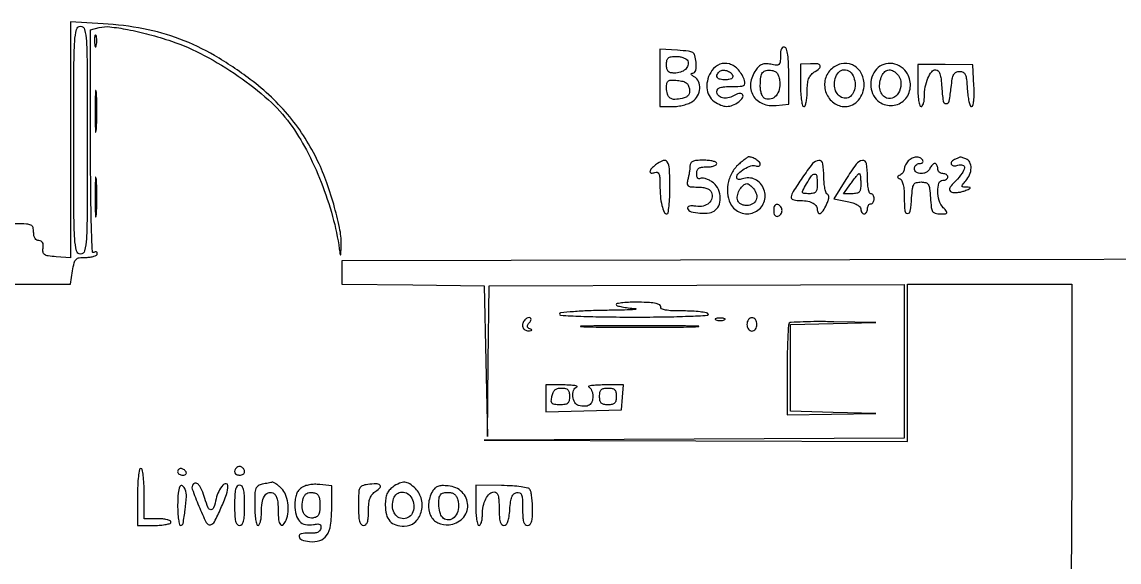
# Model space of a CAD drawing. Extents: x 105 to 1385, y 45 to 986.
# Drawn here: x 873.5 to 1201.1, y 510.1 to 671.3 of the extents above; entities that cross this region are included whole.
import ezdxf

# ---------------------------------------------------------------- set-up
doc = ezdxf.new("R2010")
doc.units = 0

msp = doc.modelspace()

# ---------------------------------------------------------------- linework, layer by layer
for points in [[(776.988182, 593), (887.976365, 593), (888.615991, 597, -0.019158), (889.093264, 599.392838, -0.138803), (889.661377, 600.406038, -0.166675), (890.626301, 600.876453, -0.030834), (892.627808, 601, 0.029758), (893.919768, 601.076961, 0.046356), (895.009419, 601.311086, 0.058647), (895.768795, 601.651525, 0.263931), (896, 602.059017, 0.108972), (895.921712, 602.413961, 0.182303), (895.70625, 602.6254, 0.161196), (895.3821, 602.656512, 0.082592), (895, 602.5, -0.574419), (894.521372, 602.754816, -0.002103), (894.252847, 610.518717, -0.005627), (894.057724, 620.72746, -0.001964), (894, 635.421931), (894, 668.961896), (896.548461, 669.601519, -0.088743), (899.703452, 669.819188, -0.019753), (905.071419, 669.020855, -0.019374), (911.437192, 667.557971, -0.015404), (918.183776, 665.50474, -0.040637), (927.963194, 661.283736, -0.029492), (938.090877, 655.106934, -0.029971), (947.11931, 648.004637, -0.052822), (953.502407, 640.996721, -0.038036), (958.451364, 633.053508, -0.026424), (962.844683, 623.431422, -0.026106), (966.264806, 613.22318, -0.033225), (968.282978, 603.5, 0.00325), (968.535227, 601.769315, 0.701028), (968.652279, 601.745986, 0.125889), (968.753749, 602.080833, 0.001433), (968.850168, 604.436214, 0.058731), (968.480788, 609.085657, 0.018124), (966.856518, 615.934721, 0.018422), (964.548201, 623.242956, 0.024679), (961.892543, 629.664738, 0.031124), (958.090112, 636.564273, 0.03112), (953.460505, 642.93869, 0.030572), (947.991981, 648.791225, 0.02783), (941.683762, 654.131958, 0.029958), (931.018905, 661.226287, 0.041525), (920.654331, 666.15763, 0.042549), (909.819565, 669.226857, 0.033829), (897.75, 670.723428), (888, 671.267394), (888, 636.076199), (888, 600.885004), (883.75, 601.192502, -0.014262), (881.323091, 601.437842, -0.112169), (880.267032, 601.826541, -0.214296), (879.820327, 602.51963, -0.072241), (879.812858, 603.75, 0.046618), (879.857579, 604.743278, 0.115237), (879.658979, 605.440128, 0.155948), (879.221753, 605.850966, 0.111683), (878.562858, 606, -0.129392), (877.904313, 606.173323, -0.124991), (877.406286, 606.649908, -0.093341), (877.099584, 607.434693, -0.046638), (877, 608.5, 0.067911), (876.80498, 609.929226, 0.221767), (876.2, 610.636364, 0.098356), (874.900424, 610.941399, 0.008616), (871.5, 611, -0.010229)], [(1272.5, 600.5), (1120.75, 600.246785), (969, 599.99357), (969, 596.516673), (969, 593.039775), (990.25, 592.769888), (1011.5, 592.5), (1012.028929, 570), (1012.557858, 547.5), (1012.779033, 570), (1013.000207, 592.5), (1075.000103, 592.698381), (1137, 592.896762), (1137, 569.955894), (1137, 547.015027), (1074.25, 546.749864), (1011.5, 546.484701), (1074.75, 546.24235), (1138, 546), (1138, 569.5), (1138, 593), (1162.5, 593), (1187, 593), (1187, 545.968615, -0.000871), (1186.953544, 519.28882, -0.007004), (1186.738967, 507.021561, -0.007015)]]:
    msp.add_lwpolyline(points, format="xyb")
for points in [[(893, 636, -0.000829), (892.963281, 613.843707, -0.013861), (892.735294, 606.5, -0.043769), (892.213691, 602.958666, -0.347301), (891, 602, -0.347301), (889.786309, 602.958666, -0.043769), (889.264706, 606.5, -0.013861), (889.036719, 613.843707, -0.000829), (889, 636, -0.000829), (889.036719, 658.156293, -0.013861), (889.264706, 665.5, -0.043769), (889.786309, 669.041334, -0.347301), (891, 670, -0.347301), (892.213691, 669.041334, -0.043769), (892.735294, 665.5, -0.013861), (892.963281, 658.156293, -0.000829)], [(895.194949, 665.5, 0.012823), (895.235556, 664.431793, 0.080377), (895.356533, 663.900903, 0.597527), (895.51666, 663.883358, 0.087174), (895.692991, 664.269032, 0.037336), (895.832894, 665.036634, 0.029507), (895.872264, 665.880008, 0.030339), (895.814405, 666.671085, 0.06278), (895.655937, 667.269032, 0.31318), (895.47713, 667.386009, 0.333666), (895.315079, 667.257153, 0.052471), (895.212705, 666.580113, 0.014395)], [(1064, 654.55226), (1064, 646), (1067.777494, 646, 0.035455), (1069.386753, 646.114257, 0.02803), (1071.09821, 646.457282, 0.028793), (1072.657068, 646.959076, 0.060578), (1073.777494, 647.556704, 0.112945), (1075.290533, 649.231004, 0.11192), (1075.931364, 651.402246, 0.123099), (1075.551578, 653.478931, 0.155622), (1074.25, 654.919901, -0.022461), (1073.572279, 655.356527, -0.140758), (1073.317799, 655.675192, -0.413211), (1073.402637, 655.881883, -0.093893), (1073.813358, 655.969591, 0.193323), (1074.359271, 656.203678, 0.12258), (1074.719803, 656.805362, 0.07157), (1074.875198, 657.81311, 0.026561), (1074.813358, 659.25, 0.037402), (1074.473318, 661.220422, 0.191512), (1073.836971, 662.104096, 0.117611), (1072.583324, 662.539264, 0.010613), (1069.25, 662.80226), (1064, 663.104519)], [(1100, 661.108333, -0.02218), (1099.919836, 659.302096, -0.19474), (1099.562089, 658.603666, -0.205415), (1098.83096, 658.371428, -0.024946), (1097.126532, 658.624694, 0.042211), (1095.617745, 658.795951, 0.100097), (1094.509069, 658.604635, 0.102324), (1093.576767, 658.001324, 0.045405), (1092.626532, 656.877187, 0.120546), (1091.112131, 652.985176, 0.166261), (1091.845507, 649.336627, 0.166879), (1094.655734, 646.910303, 0.121527), (1098.775413, 646.33127), (1102.5, 646.713367), (1102.5, 655.02335, 0.008929), (1102.431873, 658.837871, 0.026645), (1102.19986, 661.43805, 0.035718), (1101.82838, 663.150015, 0.245767), (1101.25, 663.75, 0.206136), (1100.720399, 663.704968, 0.160719), (1100.31812, 663.282293, 0.082833), (1100.073098, 662.419426, 0.027855)], [(1072.314866, 659.621855, -0.163712), (1072.370309, 658.298219, -0.139426), (1071.624916, 657.108638, -0.10885), (1070.174229, 656.28354, -0.075214), (1068.3, 656, -0.055114), (1067.166564, 656.125317, -0.152877), (1066.48, 656.521739, -0.141861), (1066.111834, 657.261271, -0.045049), (1066, 658.5, -0.047121), (1066.124138, 659.814289, -0.169032), (1066.539301, 660.533962, -0.146549), (1067.353965, 660.899358, -0.032661), (1068.893011, 661, -0.044399), (1070.038979, 660.89804, -0.051394), (1071.091548, 660.59517, -0.058813), (1071.904895, 660.150452, -0.147693)], [(1079.556704, 656.777494, 0.079796), (1078.34477, 654.279821, 0.0914), (1078.053272, 651.645629, 0.100928), (1078.714586, 649.286044, 0.121937), (1080.222506, 647.556704, 0.051929), (1082.198188, 646.458716, 0.096449), (1083.984423, 646.07579, 0.101253), (1085.724575, 646.397737, 0.061731), (1087.557298, 647.418239, 0.086902), (1088.721026, 648.627876, 0.33835), (1088.662821, 649.599601, 0.283585), (1087.630937, 649.925361, 0.078003), (1085.994054, 649.22836, -0.09272), (1084.32396, 648.574175, -0.114945), (1082.66025, 648.641527, -0.14543), (1081.460435, 649.390715, -0.182946), (1081, 650.606989, -0.213498), (1081.280904, 651.234863, -0.107221), (1082.05197, 651.672067, -0.057835), (1083.398649, 651.926377, -0.017778), (1085.468615, 652, 0.011134), (1087.952642, 652.055319, 0.095865), (1089.026449, 652.313184, 0.262243), (1089.417439, 652.84827, 0.115231), (1089.316616, 653.75, 0.093548), (1087.448781, 656.957319, 0.139929), (1084.751082, 658.720289, 0.169437), (1081.906746, 658.620978, 0.148374)], [(1106, 652.34782, 0.014306), (1106.07067, 649.878303, 0.024763), (1106.289384, 647.836955, 0.022619), (1106.601083, 646.310909, 0.343666), (1107, 646, 0.310296), (1107.388489, 646.266779, 0.037073), (1107.70625, 647.319386, 0.033798), (1107.927716, 648.77002, 0.020985), (1108, 650.491526, -0.022076), (1108.099468, 652.743226, -0.061818), (1108.430842, 654.284549, -0.086482), (1109.0437, 655.385921, -0.08325), (1110, 656.232073, 0.032252), (1111.664018, 657.426901, 0.325148), (1111.867026, 658.206147, 0.285814), (1111.175483, 658.721175, 0.027951), (1109, 658.780937), (1106, 658.69564)], [(1115, 657, 0.152063), (1113.304554, 653.771655, 0.140402), (1113.668742, 650.037051, 0.142691), (1115.943491, 647.104, 0.158218), (1119.345012, 646, 0.116024), (1121.513906, 646.510156, 0.101803), (1123.348734, 647.948747, 0.093806), (1124.574751, 650.110602, 0.082391), (1125, 652.673753, 0.133472), (1124.045147, 656.18701, 0.15926), (1121.485634, 658.450867, 0.162057), (1118.119609, 658.744422, 0.138646)], [(1128.698901, 657.219783, 0.107442), (1127.308991, 654.800685, 0.099398), (1126.996373, 651.951759, 0.102808), (1127.804252, 649.281058, 0.123653), (1129.577497, 647.357265, 0.166517), (1133.49997, 646.355556, 0.17978), (1137.067535, 648.016539, 0.171441), (1138.793531, 651.685428, 0.153585), (1137.935785, 655.818073, 0.117003), (1136.101642, 657.817203, 0.111677), (1133.533836, 658.822134, 0.115559), (1130.854299, 658.608673, 0.132172)], [(1141, 652.30779, 0.014426), (1141.070754, 649.855909, 0.024887), (1141.289634, 647.826947, 0.022781), (1141.601516, 646.310052, 0.343213), (1142, 646, 0.251596), (1142.38408, 646.206327, 0.064209), (1142.70625, 646.862127, 0.049806), (1142.927197, 647.810631, 0.032344), (1143, 648.9349, -0.045225), (1143.266024, 651.869969, -0.055206), (1144.056888, 654.509806, -0.066992), (1145.175005, 656.395732, -0.229362), (1146.42299, 657, -0.21489), (1147.120911, 656.685526, -0.099861), (1147.629634, 655.807336, -0.052503), (1147.980382, 654.246727, -0.014665), (1148.19774, 651.75, 0.019605), (1148.593779, 647.667831, 0.372447), (1149.484716, 646.88355, 0.364342), (1150.412435, 647.649278, 0.019411), (1151, 651.72546, -0.014876), (1151.343117, 654.268945, -0.079798), (1151.785677, 655.590682, -0.157946), (1152.465617, 656.256807, -0.115974), (1153.5, 656.5, -0.119678), (1154.547247, 656.245693, -0.171935), (1155.19472, 655.555968, -0.077345), (1155.566712, 654.151334, -0.01175), (1155.80226, 651.25, 0.017771), (1155.990041, 649.237728, 0.028443), (1156.308146, 647.542187, 0.02773), (1156.69474, 646.282498, 0.314158), (1157.099977, 646, 0.35097), (1157.495216, 646.316409, 0.027373), (1157.734409, 647.744861, 0.026417), (1157.850635, 649.734233, 0.013285), (1157.797717, 652.25), (1157.5, 658.5), (1149.25, 658.55779), (1141, 658.61558)], [(1085.750467, 655.25, -0.182591), (1085.729924, 654.733977, -0.163078), (1085.373133, 654.33069, -0.094403), (1084.64771, 654.078206, -0.036689), (1083.583333, 654, -0.047514), (1082.00442, 654.15038, -0.179207), (1081.168527, 654.656637, -0.273852), (1081.063501, 655.418517, -0.097252), (1081.701236, 656.367903, -0.167537), (1082.652882, 656.831607, -0.098008), (1083.931134, 656.736875, -0.095696), (1085.102725, 656.156149, -0.150724)], [(1099.801065, 653.414825, -0.08412), (1099.637373, 651.099052, -0.116729), (1098.697144, 649.251835, -0.146801), (1097.211946, 648.287139, -0.164187), (1095.512735, 648.35674, -0.138477), (1094.885836, 648.825065, -0.072083), (1094.405528, 649.683614, -0.056757), (1094.100248, 650.865599, -0.034854), (1094, 652.301949, -0.029159), (1094.148127, 654.839769, -0.135767), (1094.695619, 656.18511, -0.195081), (1095.73149, 656.790799, -0.071613), (1097.458849, 656.792183, -0.090075), (1098.41416, 656.473645, -0.116252), (1099.099291, 655.856827, -0.090174), (1099.548755, 654.867653, -0.037356)], [(1121.902148, 654.75, -0.084487), (1122.313436, 652.586216, -0.097047), (1121.949361, 650.517718, -0.119734), (1120.928806, 649.045162, -0.183627), (1119.494433, 648.5, -0.142627), (1117.887031, 648.96804, -0.129075), (1116.708015, 650.240297, -0.107502), (1116.168824, 652.140659, -0.0772), (1116.371798, 654.345223, -0.123722), (1117.376521, 656.219409, -0.192176), (1119.004936, 657.011622, -0.196527), (1120.703101, 656.458189, -0.128508)], [(1134.8, 655.8, -0.165361), (1135.95708, 653.45067, -0.133557), (1135.57458, 650.648396, -0.158996), (1133.91334, 648.741092, -0.23027), (1131.72529, 648.551922, -0.134281), (1130.520482, 649.436603, -0.104891), (1129.794777, 650.896049, -0.087823), (1129.650551, 652.75984, -0.064174), (1130.117019, 654.787295, -0.088727), (1130.95812, 656.218541, -0.163825), (1132.104544, 656.90222, -0.163258), (1133.434012, 656.754459, -0.087988)], [(1072.814919, 651.285346, -0.064517), (1072.828433, 650.195194, -0.135933), (1072.511861, 649.417696, -0.121443), (1071.81006, 648.859157, -0.046185), (1070.621755, 648.441202, -0.055027), (1068.492651, 648.14993, -0.158521), (1067.081564, 648.568571, -0.174351), (1066.268288, 649.701202, -0.069487), (1066, 651.622375, -0.04328), (1066.119718, 653.002864, -0.203913), (1066.543155, 653.65581, -0.151977), (1067.39663, 653.91191, -0.021502), (1069.25, 653.813358, -0.033318), (1070.85263, 653.550233, -0.097176), (1071.870214, 653.092036, -0.126433), (1072.485557, 652.365073, -0.077568)], [(895.374067, 644.5, 0.002694), (895.396772, 640.559407, 0.014736), (895.483275, 638.431038, 0.85479), (895.607002, 638.42035, 0.045022), (895.740078, 639.286513, 0.009604), (895.852369, 641.881008, 0.006105), (895.88816, 644.904699, 0.006131), (895.850643, 647.873938, 0.011299), (895.735976, 650.286513, 0.099936), (895.604415, 650.763171, 0.764402), (895.478685, 650.737288, 0.012902), (895.394767, 648.449157, 0.002807)], [(1062.75, 628.607954, 0.038054), (1061.476013, 627.478404, 0.166131), (1061.052903, 626.579878, 0.445035), (1061.421193, 626.165515, 0.093564), (1062.5, 626.361626, -0.165053), (1063.221416, 626.389957, -0.226009), (1063.697567, 625.961732, -0.084037), (1063.947075, 624.877139, -0.0138), (1064.013655, 622.718615, 0.020433), (1064.167045, 619.242473, 0.037949), (1064.618789, 616.45776, 0.047591), (1065.280021, 614.53854, 0.294032), (1066.116631, 614, 0.369575), (1066.467609, 614.300464, 0.0112), (1066.74051, 616.35, 0.017134), (1066.936427, 618.932742, 0.010362), (1067, 622, 0.011453), (1066.875142, 627.450345, 0.132199), (1066.230902, 629.470703, 0.358673), (1064.986343, 629.87003, 0.06786)], [(1072.986345, 628.25, -0.024706), (1072.938811, 627.419939, -0.011588), (1072.799577, 626.353125, -0.01145), (1072.601675, 625.239365, -0.015772), (1072.369714, 624.25, 0.0482), (1072.159177, 622.98959, 0.250353), (1072.438138, 622.367321, 0.150067), (1073.24192, 622.064018, 0.01573), (1075.27638, 622, -0.031731), (1076.846211, 621.900277, -0.062086), (1078.058187, 621.589657, -0.082903), (1078.912089, 621.077417, -0.125307), (1079.410264, 620.373252, -0.14926), (1079.530849, 618.655278, -0.15535), (1078.66612, 617.194511, -0.128929), (1076.953609, 616.321113, -0.090473), (1074.779963, 616.245602, 0.027542), (1073.622843, 616.350793, 0.074519), (1072.805764, 616.257924, 0.153594), (1072.378631, 615.986104, 0.259534), (1072.300092, 615.580758, 0.256887), (1073.321624, 614.626391, 0.046258), (1075.985981, 614.207157, 0.047321), (1078.81365, 614.294706, 0.142758), (1080.565324, 615.054214, 0.147964), (1081.770226, 616.876242, 0.102846), (1081.982341, 619.350797, 0.098032), (1081.182513, 621.806225, 0.120685), (1079.543976, 623.563143, 0.035194), (1078.527101, 624.131516, 0.042663), (1077.502741, 624.510143, 0.047931), (1076.613654, 624.665495, 0.159013), (1076.043976, 624.527179, -0.180545), (1075.639656, 624.446762, -0.19591), (1075.298417, 624.65496, -0.112767), (1075.071862, 625.174141, -0.046753), (1075, 625.940983, -0.07586), (1075.154959, 626.95646, -0.168169), (1075.614251, 627.578415, -0.120418), (1076.483094, 627.907252, -0.030543), (1078, 628, 0.031626), (1079.149251, 628.072766, 0.048861), (1080.11875, 628.29375, 0.06271), (1080.790443, 628.615738, 0.254951), (1081, 629, 0.295869), (1080.748945, 629.387127, 0.04382), (1079.825, 629.70625, 0.037669), (1078.532944, 629.92761, 0.023598), (1077, 630, 0.018659), (1074.968272, 629.924156, 0.084333), (1073.820568, 629.639772, 0.161023), (1073.216008, 629.098233, 0.129015)], [(1087.522003, 628.75, 0.093374), (1085.472628, 626.159152, 0.077874), (1084.341633, 622.831089, 0.07996), (1084.29851, 619.402545, 0.108684), (1085.395353, 616.519367, 0.181312), (1088.567608, 614.196552, 0.184548), (1092.45701, 614.554155, 0.187927), (1095.0688, 617.39964, 0.185692), (1095.083852, 621.279452, 0.08893), (1094.018339, 623.054117, 0.100254), (1092.4404, 624.260775, 0.103739), (1090.563076, 624.732677, 0.101834), (1088.640877, 624.415686, -0.055391), (1088.012538, 624.251398, -0.099326), (1087.482008, 624.279507, -0.146739), (1087.134049, 624.48919, -0.186381), (1087, 624.836307, -0.201764), (1087.518061, 626.067875, -0.054912), (1089.215521, 627.398167, -0.054844), (1091.186954, 628.339389, -0.177391), (1092.614802, 628.317573, 0.06341), (1093.144857, 628.187996, 0.110247), (1093.593098, 628.235915, 0.151473), (1093.887793, 628.449327, 0.162243), (1094, 628.786022, 0.206987), (1093.713358, 629.448772, 0.048462), (1092.733931, 630.20504, 0.048785), (1091.535039, 630.803796, 0.091679), (1090.473976, 631, 0.158853), (1090.242576, 630.92458, 0.005279), (1089.457324, 630.339062, 0.009563), (1088.540549, 629.61216, 0.00646)], [(1106.526567, 624.763348, 0.006502), (1103.818477, 620.62698, 0.101405), (1103.217961, 619.053336, 0.37138), (1103.697075, 618.26969, 0.077871), (1105.418213, 618, -0.036549), (1107.741409, 617.82995, -0.072831), (1109.503644, 617.301123, -0.10663), (1110.602622, 616.466713, -0.179114), (1111, 615.393011, 0.119439), (1111.259186, 614.323475, 0.408425), (1111.873699, 614.119971, 0.138817), (1112.77987, 614.933488, 0.032131), (1113.770648, 616.750919, 0.024994), (1114.256734, 617.950829, 0.063538), (1114.450449, 618.86862, 0.109083), (1114.364883, 619.492977, 0.227702), (1114.020648, 619.826451, -0.241113), (1113.622547, 620.232226, -0.02773), (1113.299815, 621.510999, -0.028515), (1113.074216, 623.174996, -0.019438), (1113, 625.083333, 0.041106), (1112.681009, 628.956905, 0.380935), (1111.476881, 629.927728, 0.215045), (1109.621806, 628.978337, 0.020366)], [(1119.553998, 624.25), (1115.953843, 618.5), (1119.976922, 617.691151, -0.027125), (1121.63892, 617.262091, -0.050808), (1122.911794, 616.71127, -0.069402), (1123.732034, 616.089636, -0.19847), (1124, 615.441151, 0.067631), (1124.074853, 614.890285, 0.084324), (1124.29375, 614.423338, 0.099648), (1124.618659, 614.111082, 0.142682), (1125, 614, 0.148195), (1125.381354, 614.115568, 0.098894), (1125.70625, 614.440625, 0.082425), (1125.925306, 614.926543, 0.064853), (1126, 615.5, -0.064853), (1126.074694, 616.073457, -0.082425), (1126.29375, 616.559375, -0.098894), (1126.618646, 616.884432, -0.148195), (1127, 617, 0.148195), (1127.381354, 617.115568, 0.098894), (1127.70625, 617.440625, 0.082425), (1127.925306, 617.926543, 0.064853), (1128, 618.5, 0.064853), (1127.925306, 619.073457, 0.082425), (1127.70625, 619.559375, 0.098894), (1127.381354, 619.884432, 0.148195), (1127, 620, -0.322437), (1126.610183, 620.280551, -0.031449), (1126.29375, 621.46875, -0.03053), (1126.072205, 623.083446, -0.01883), (1126, 625, 0.039058), (1125.687934, 628.988811, 0.402452), (1124.490215, 629.898201, 0.208792), (1122.657703, 628.830645, 0.018058)], [(1138.2, 629.8, 0.044388), (1137.740756, 629.251079, 0.036786), (1137.3525, 628.595104, 0.038236), (1137.085766, 627.935822, 0.077156), (1137, 627.383333, -0.090484), (1136.907188, 626.874665, -0.061587), (1136.632812, 626.352708, -0.059776), (1136.227974, 625.89704, -0.072216), (1135.75, 625.583333, 0.029131), (1135.14253, 625.255505, 0.260055), (1135, 625, 0.260055), (1135.14253, 624.744495, 0.029131), (1135.75, 624.416667, -0.187865), (1136.264851, 623.877971, -0.041998), (1136.65678, 622.643503, -0.035345), (1136.916001, 620.960426, -0.020541), (1137, 618.916667, 0.018521), (1137.148124, 614.919325, 0.370973), (1137.946732, 614.119358, 0.39569), (1138.791846, 614.799689, 0.018841), (1139.195209, 618.75, -0.012683), (1139.445762, 621.543786, -0.10503), (1139.849144, 622.744521, -0.196417), (1140.601717, 623.316046, -0.065496), (1142, 623.5, -0.065496), (1143.398283, 623.316046, -0.196417), (1144.150856, 622.744521, -0.10503), (1144.554238, 621.543786, -0.012683), (1144.804791, 618.75, 0.012498), (1145.057465, 615.920813, 0.109135), (1145.46525, 614.736001, 0.198877), (1146.235484, 614.175263, 0.059231), (1147.709779, 614, 0.010864), (1149.327013, 614.035145, 0.268779), (1149.689394, 614.266706, 0.298879), (1149.646851, 614.675046, 0.012725), (1148.654988, 615.828741, -0.110457), (1147.448852, 617.957254, -0.069249), (1146.998793, 620.79583, -0.084449), (1147.356915, 623.172878, -0.323849), (1148.5, 624, 0.064853), (1149.073457, 624.074694, 0.082425), (1149.559375, 624.29375, 0.098894), (1149.884432, 624.618646, 0.148195), (1150, 625, 0.148195), (1149.884432, 625.381354, 0.098894), (1149.559375, 625.70625, 0.082425), (1149.073457, 625.925306, 0.064853), (1148.5, 626, -0.099038), (1147.927543, 626.114514, -0.097945), (1147.440625, 626.440625, -0.097945), (1147.114514, 626.927543, -0.099038), (1147, 627.5, 0.057609), (1146.933678, 628.073715, 0.076852), (1146.737678, 628.559375, 0.095748), (1146.447641, 628.884842, 0.164455), (1146.106989, 629, 0.13875), (1145.723081, 628.891374, 0.061199), (1145.307216, 628.559375, 0.053891), (1144.924763, 628.073796, 0.048303), (1144.638374, 627.5, -0.104363), (1144.267132, 626.926359, -0.06668), (1143.635134, 626.440625, -0.06271), (1142.850994, 626.111994, -0.068006), (1142.031385, 626, -0.070174), (1141.24494, 626.110922, -0.089187), (1140.588564, 626.434603, -0.103496), (1140.154775, 626.920798, -0.131307), (1140, 627.5, -0.103052), (1140.119235, 628.072373, -0.098802), (1140.457961, 628.559375, -0.09695), (1140.963945, 628.885705, -0.095165), (1141.559017, 629, 0.066118), (1142.110654, 629.073267, 0.138808), (1142.478525, 629.29375, 0.191142), (1142.607943, 629.620352, 0.139169), (1142.5, 630, 0.142268), (1141.69523, 630.726871, 0.125254), (1140.583958, 630.9553, 0.105821), (1139.345027, 630.629249, 0.079468)], [(1152.25, 630.337719, 0.100001), (1151.20077, 629.645989, 0.302794), (1151.038565, 628.848079, 0.284451), (1151.722044, 628.350736, 0.095821), (1153, 628.5, -0.141758), (1154.424687, 628.536612, -0.380724), (1154.941837, 627.759688, -0.12569), (1154.259738, 626.101894, -0.030904), (1152.341216, 623.834265, 0.014393), (1151.017124, 622.370087, 0.091664), (1150.51819, 621.505908, 0.243848), (1150.59831, 620.92722, 0.148183), (1151.1565, 620.49344, 0.083325), (1151.893008, 620.344033, 0.034425), (1152.912758, 620.379684, 0.032855), (1154.024849, 620.569958, 0.036254), (1155.065284, 620.900507, 0.006118), (1156.388259, 621.447929, 0.175161), (1156.653702, 621.695896, 0.52796), (1156.557634, 621.872204, 0.016776), (1155.595012, 621.936614, -0.020196), (1154.469315, 622.01967, -0.344032), (1154.22128, 622.263444, -0.210385), (1154.341899, 622.677668, -0.009371), (1155.345012, 623.828741, 0.083599), (1156.51822, 625.664143, 0.09801), (1156.941239, 627.682993, 0.121988), (1156.539372, 629.386836, 0.18455), (1155.418213, 630.393011, 0.007375), (1154.799893, 630.619878, 0.010965), (1154.251663, 630.798506, 0.006287), (1153.790034, 630.931488, 0.178541), (1153.668213, 630.921053, -0.011529), (1153.552577, 630.870001, -0.000619), (1153.182225, 630.717133, -0.000968), (1152.741074, 630.536678, -0.000706)], [(1111, 623, -0.030097), (1110.903302, 621.394993, -0.14224), (1110.545543, 620.555687, -0.173174), (1109.837721, 620.129152, -0.049888), (1108.54651, 620, -0.020036), (1106.999904, 620.062002, -0.321758), (1106.622717, 620.381465, -0.185369), (1106.697174, 620.993288, -0.007415), (1107.79651, 622.993677, -0.021121), (1109.277698, 625.358458, -0.246576), (1110.210675, 625.850695, -0.376113), (1110.846176, 625.296102, -0.033459)], [(1124, 623, -0.03013), (1123.901953, 621.374393, -0.147941), (1123.535992, 620.542045, -0.172745), (1122.805215, 620.122953, -0.044676), (1121.431906, 620), (1118.863812, 620), (1121, 623, -0.008918), (1121.849894, 624.149606, -0.013385), (1122.635555, 625.11875, -0.008223), (1123.317849, 625.889757, -0.210509), (1123.568094, 626, -0.352422), (1123.738284, 625.863031, -0.018124), (1123.873128, 625.11875, -0.022227), (1123.968885, 624.150131, -0.013524)], [(895.369965, 619, 0.002911), (895.391883, 615.235377, 0.014551), (895.477852, 613.126562, 0.813012), (895.603678, 613.109382, 0.067956), (895.737242, 613.75, 0.01099), (895.851729, 616.140095, 0.006471), (895.888744, 619, 0.006471), (895.851729, 621.859905, 0.01099), (895.737242, 624.25, 0.067956), (895.603678, 624.890618, 0.813012), (895.477852, 624.873438, 0.014551), (895.391883, 622.764623, 0.002911)], [(1091.960131, 621.548039, -0.108197), (1092.845618, 619.835356, -0.159325), (1092.754298, 618.157758, -0.172904), (1091.711344, 616.951202, -0.129612), (1090, 616.5, -0.054202), (1088.925599, 616.616813, -0.088025), (1088.07943, 616.966806, -0.103073), (1087.494928, 617.537233, -0.100817), (1087.181119, 618.298039, -0.116346), (1087.240403, 619.72927, -0.066852), (1087.926671, 621.323239, -0.070135), (1088.947454, 622.585292, -0.189898), (1090, 623, -0.126352), (1090.370433, 622.904872, -0.033715), (1090.887272, 622.573487, -0.031946), (1091.443335, 622.103768, -0.028203)], [(1098, 615, 0.049736), (1098.084641, 614.151204, 0.105759), (1098.346154, 613.548718, 0.158614), (1098.750923, 613.249896, 0.162171), (1099.25, 613.25, 0.087886), (1099.727751, 613.509184, 0.06965), (1100.132812, 613.935938, 0.06941), (1100.406312, 614.459169, 0.085974), (1100.5, 615, 0.085974), (1100.406312, 615.540831, 0.06941), (1100.132812, 616.064062, 0.06965), (1099.727751, 616.490816, 0.087886), (1099.25, 616.75, 0.162171), (1098.750923, 616.750104, 0.158614), (1098.346154, 616.451282, 0.105759), (1098.084641, 615.848796, 0.049736)], [(1051, 586.903626, 0.33821), (1051.254465, 586.570463, 0.016607), (1052.689063, 586.229939, 0.021226), (1054.545728, 585.935267, 0.013072), (1056.75, 585.738988, -0.518474), (1056.845211, 585.584213, -0.282432), (1056.625, 585.428616, -0.010126), (1053.394071, 585.285217, -0.002709), (1048.25, 585.189084, 0.006002), (1042.78608, 585.050971, 0.009969), (1038.185937, 584.787492, 0.003937), (1034.339075, 584.459618, 0.387258), (1034, 584.087483, 0.400308), (1034.366776, 583.702777, 0.001852), (1040.413333, 583.436523, 0.006588), (1047.616624, 583.241088, 0.003545), (1056.50175, 583.180143, 0.003375), (1065.508792, 583.243007, 0.006959), (1072.550656, 583.437743, 0.00254), (1078.238642, 583.703254, 0.570123), (1078.442733, 584.09266, 0.213963), (1077.914452, 584.450715, 0.01343), (1076.007778, 584.733469, 0.017896), (1073.641112, 584.934116, 0.012198), (1070.940983, 585, -0.009376), (1067.657293, 585.06158, -0.036813), (1065.6454, 585.286018, -0.073248), (1064.529045, 585.66955, -0.334453), (1064.25, 586.25, 0.32937), (1063.976858, 586.831755, 0.072664), (1062.876071, 587.234075, 0.037505), (1060.909257, 587.491922, 0.010004), (1057.75, 587.603722, 0.011176), (1055.162004, 587.585641, 0.018505), (1052.982812, 587.440854, 0.012954), (1051.269117, 587.21811, 0.369465)], [(1023.666667, 582.333333, 0.125177), (1023.053564, 581.30198, 0.153342), (1023.072573, 580.186055, 0.17022), (1023.711102, 579.36086, 0.156283), (1024.75, 579.078947, 0.01769), (1025.464379, 579.13655, 0.202836), (1025.704516, 579.272795, 0.449589), (1025.670723, 579.447988, 0.038431), (1025.208262, 579.676193, -0.06923), (1024.640074, 580.001376, -0.214827), (1024.437272, 580.38203, -0.156919), (1024.56072, 580.875785, -0.03412), (1025.080707, 581.597246, 0.105587), (1025.521478, 582.439095, 0.354517), (1025.290858, 582.970504, 0.240306), (1024.559358, 582.976567, 0.080679)], [(1042.25, 580.2519, 0.003027), (1049.419899, 580.15753, 0.001777), (1058, 580.127042, 0.001777), (1066.580101, 580.15753, 0.003027), (1073.75, 580.2519, 0.019683), (1075.624402, 580.361821, 0.943075), (1075.620312, 580.465672, 0.004005), (1069.295797, 580.536543, 0.000799), (1058, 580.554586, 0.000799), (1046.704203, 580.536543, 0.004005), (1040.379688, 580.465672, 0.943075), (1040.375598, 580.361821, 0.019683)], [(1080.75, 582.337719, 0.057986), (1081.320008, 582.181385, 0.037979), (1082, 582.12966, 0.037979), (1082.679992, 582.181385, 0.057986), (1083.25, 582.337719, 0.174857), (1083.459382, 582.525001, 0.447206), (1083.398438, 582.693942, 0.078554), (1082.89144, 582.810911, 0.017491), (1082, 582.842105, 0.017491), (1081.10856, 582.810911, 0.078554), (1080.601562, 582.693942, 0.447206), (1080.540618, 582.525001, 0.174857)], [(1090, 581, 0.072314), (1090.111864, 580.230589, 0.08892), (1090.4375, 579.583333, 0.10214), (1090.924246, 579.153209, 0.130775), (1091.5, 579, 0.130775), (1092.075754, 579.153209, 0.10214), (1092.5625, 579.583333, 0.08892), (1092.888136, 580.230589, 0.072314), (1093, 581, 0.072314), (1092.888136, 581.769411, 0.08892), (1092.5625, 582.416667, 0.10214), (1092.075754, 582.846791, 0.130775), (1091.5, 583, 0.130775), (1090.924246, 582.846791, 0.10214), (1090.4375, 582.416667, 0.08892), (1090.111864, 581.769411, 0.072314)], [(1102.666667, 581.333333, 0.183581), (1102.398315, 580.736078, 0.002894), (1102.195833, 576.945833, 0.007224), (1102.048198, 572.491846, 0.004672), (1102, 567.333333), (1102, 554), (1115.25, 554.217332), (1128.5, 554.434664), (1115.75, 554.747209), (1103, 555.059754), (1103, 568), (1103, 580.940246), (1115.75, 581.252791), (1128.5, 581.565336), (1115.916667, 581.782668, 0.005033), (1111.04569, 581.817754, 0.007759), (1106.833854, 581.740325, 0.00327), (1103.260323, 581.595735, 0.186731)], [(1030, 558.967249), (1030, 554.934498), (1041.25, 555.217249), (1052.5, 555.5), (1052.810365, 559.25), (1053.120731, 563), (1047.310365, 562.921053, 0.008371), (1045.161998, 562.855875, 0.020041), (1043.573982, 562.717133, 0.045869), (1042.757216, 562.535434, 0.701712), (1042.75, 562.337719, -0.133037), (1043.228946, 561.975095, -0.060902), (1043.632812, 561.29608, -0.054085), (1043.907262, 560.42994, -0.049739), (1044, 559.5, -0.087607), (1043.72179, 557.924352, -0.16442), (1042.922119, 556.926231, -0.144368), (1041.593569, 556.540371, -0.062499), (1039.75, 556.779388, -0.203949), (1038.582069, 557.678631, -0.106034), (1038.026964, 559.466845, -0.107893), (1038.25798, 561.301755, -0.214992), (1039.25, 562.337719, 0.670863), (1039.251076, 562.534607, 0.062492), (1038.590625, 562.717133, 0.023175), (1037.184245, 562.85607, 0.009274), (1035.25, 562.921053), (1030, 563)], [(1037, 559.5, -0.046966), (1036.876572, 558.188884, -0.16779), (1036.463867, 557.46843, -0.147103), (1035.655706, 557.101703, -0.033483), (1034.138672, 557, -0.026262), (1032.544291, 557.083802, -0.177902), (1031.84725, 557.426674, -0.204444), (1031.591765, 558.109149, -0.035954), (1031.755249, 559.5, -0.052608), (1032.111382, 560.676224, -0.113881), (1032.661786, 561.437644, -0.119249), (1033.471608, 561.859995, -0.060912), (1034.616577, 562, -0.050792), (1035.806103, 561.878852, -0.15274), (1036.511658, 561.487772, -0.146227), (1036.886567, 560.751783, -0.045216)], [(1051, 559.5, -0.045527), (1050.884257, 558.231486, -0.152009), (1050.5, 557.5, -0.152009), (1049.768514, 557.115743, -0.045527), (1048.5, 557, -0.045527), (1047.231486, 557.115743, -0.152009), (1046.5, 557.5, -0.152009), (1046.115743, 558.231486, -0.045527), (1046, 559.5, -0.045527), (1046.115743, 560.768514, -0.152009), (1046.5, 561.5, -0.152009), (1047.231486, 561.884257, -0.045527), (1048.5, 562, -0.045527), (1049.768514, 561.884257, -0.152009), (1050.5, 561.5, -0.152009), (1050.884257, 560.768514, -0.045527)], [(908, 529.5), (908, 521), (913, 521, 0.01883), (914.916554, 521.072205, 0.03053), (916.53125, 521.29375, 0.031449), (917.719449, 521.610183, 0.322437), (918, 522, 0.295869), (917.748945, 522.387127, 0.04382), (916.825, 522.70625, 0.037669), (915.532944, 522.92761, 0.023598), (914, 523), (910, 523), (910, 530.5, 0.011522), (909.931377, 533.477527, 0.02162), (909.716667, 535.875, 0.018508), (909.409838, 537.667147, 0.354925), (909, 538, 0.362465), (908.582553, 537.651608, 0.015687), (908.279412, 535.625, 0.019442), (908.06728, 532.918912, 0.009838)], [(920, 537, 0.153634), (920.120018, 536.618621, 0.097988), (920.457961, 536.29375, 0.080552), (920.962904, 536.074545, 0.062283), (921.559017, 536, 0.066118), (922.110654, 536.073267, 0.138808), (922.478525, 536.29375, 0.191142), (922.607943, 536.620352, 0.139169), (922.5, 537, 0.06081), (922.193797, 537.382515, 0.051032), (921.7871, 537.70625, 0.053229), (921.346558, 537.926698, 0.089642), (920.940983, 538, 0.105429), (920.581949, 537.923444, 0.099231), (920.276414, 537.70625, 0.096318), (920.071618, 537.381732, 0.092995)], [(937.63948, 538.306147, 0.094876), (937.086489, 537.491235, 0.1934), (937.067517, 536.730754, 0.202875), (937.575357, 536.193711, 0.103624), (938.5, 536, 0.06085), (939.073598, 536.070066, 0.079459), (939.559375, 536.276414, 0.097386), (939.8846, 536.582093, 0.156819), (940, 536.940983, 0.139398), (939.764316, 537.769921, 0.123736), (939.119339, 538.396031, 0.139481), (938.316568, 538.598585, 0.191124)], [(920, 527, 0.013621), (920.062674, 524.699743, 0.022381), (920.255547, 522.7625, 0.018351), (920.527229, 521.275281, 0.351885), (920.869948, 521, 0.361964), (921.60732, 521.614287, 0.012351), (922.239562, 525.610135, 0.018788), (922.617412, 529.590198, 0.106269), (922.290937, 531.684213, 0.142379), (921.460476, 532.778302, 0.469133), (920.697517, 532.592705, 0.093551), (920.146815, 530.589722, 0.020441)], [(924.713413, 533.38008, 0.288732), (924.362051, 531.832272, 0.014544), (926.311591, 526.776489, 0.014066), (928.545557, 521.843767, 0.341888), (929.814528, 521.21734, 0.227303), (930.991504, 522.107105, 0.01448), (932.912947, 526.110184, 0.02041), (934.549936, 530.235706, 0.084282), (934.999185, 532.872445, 0.403972), (934.460195, 533.431353, 0.222891), (933.508976, 533.0259, 0.069099), (932.261453, 531.167832, 0.059343), (931.487342, 528.94237, -0.026317), (930.749478, 526.264036, -0.32688), (929.938398, 525.68807, -0.300839), (929.079819, 526.273979, -0.024109), (928.120913, 528.990765, 0.021197), (927.240739, 531.531515, 0.071185), (926.371057, 533.057505, 0.1685), (925.527353, 533.606423, 0.262901)], [(937, 527, 0.010614), (937.064452, 523.964058, 0.050675), (937.3125, 522.25, 0.113455), (937.77697, 521.337712, 0.222027), (938.5, 521, 0.222027), (939.22303, 521.337712, 0.113455), (939.6875, 522.25, 0.050675), (939.935548, 523.964058, 0.010614), (940, 527, 0.010614), (939.935548, 530.035942, 0.050675), (939.6875, 531.75, 0.113455), (939.22303, 532.662288, 0.222027), (938.5, 533, 0.222027), (937.77697, 532.662288, 0.113455), (937.3125, 531.75, 0.050675), (937.064452, 530.035942, 0.010614)], [(945.25, 533.294267, 0.094067), (944.028822, 532.80954, 0.16793), (943.363118, 531.973747, 0.075772), (943.064991, 530.411701, 0.009334), (943, 526.930449, 0.015658), (943.071597, 524.644761, 0.026112), (943.292155, 522.732612, 0.024369), (943.605816, 521.301621, 0.338699), (944, 521, 0.286425), (944.387424, 521.241771, 0.047676), (944.710748, 522.101562, 0.039916), (944.936978, 523.312981, 0.025193), (945.015313, 524.75, -0.03426), (945.23313, 527.745911, -0.0947), (945.915351, 529.738248, -0.172336), (947.003589, 530.675006, -0.186058), (948.399075, 530.677102, -0.141152), (949.130635, 530.124586, -0.085674), (949.627783, 529.152049, -0.055377), (949.913966, 527.67185, -0.020089), (950, 525.531385, 0.027418), (950.157107, 522.66849, 0.14397), (950.757894, 521.229954, 0.460063), (951.549619, 521.208714, 0.09247), (952.393011, 522.581787, 0.069825), (952.962872, 525.049095, 0.058668), (952.883273, 527.733815, 0.061272), (952.203791, 530.196304, 0.098762), (951, 532, 0.020553), (950.179281, 532.755885, 0.026897), (949.367188, 533.372497, 0.026458), (948.658496, 533.799945, 0.168942), (948.25, 533.863818, 0.001674), (947.825344, 533.785241, 0.000325), (947.059375, 533.640337, 0.000346), (946.166412, 533.470168, 0.00032)], [(956.944992, 532.248917, 0.079389), (956.072233, 531.403546, 0.071094), (955.466399, 530.29705, 0.05832), (955.113925, 528.872048, 0.031504), (955, 527.065741, 0.060257), (955.35015, 524.170811, 0.130959), (956.417676, 522.222154, 0.154925), (958.172532, 521.259411, 0.096109), (960.542654, 521.252905, -0.025767), (961.813183, 521.428532, -0.140306), (962.48795, 521.296693, -0.244339), (962.786126, 520.878816, -0.086237), (962.762178, 520.12058, -0.128865), (962.406389, 519.402356, -0.117381), (961.732732, 518.920565, -0.078617), (960.676801, 518.673057, -0.030048), (959.162779, 518.652995, 0.05841), (956.891566, 518.494069, 0.389563), (956.270919, 517.662726, 0.295059), (957.038368, 516.704893, 0.051125), (959.415553, 516.175044, 0.106156), (962.445961, 516.461896, 0.170785), (964.498854, 518.003812, 0.113337), (965.658295, 521.060199, 0.034231), (966, 526.045582), (966, 532.781188), (962.444992, 533.196215, 0.036812), (960.907617, 533.261788, 0.034914), (959.349262, 533.104229, 0.037001), (957.958983, 532.757319, 0.073259)], [(962.5, 527, -0.025304), (962.40765, 525.176325, -0.104266), (962.0734, 524.129165, -0.152698), (961.422442, 523.521536, -0.076756), (960.33589, 523.191704, -0.169409), (958.749618, 523.503568, -0.149428), (957.603149, 524.748175, -0.113511), (957.154233, 526.740124, -0.07588), (957.518502, 529.058296, -0.068165), (957.942079, 529.950028, -0.109283), (958.542317, 530.536176, -0.108453), (959.337332, 530.817187, -0.066398), (960.33589, 530.808296, -0.076756), (961.422442, 530.478464, -0.152698), (962.0734, 529.870835, -0.104266), (962.40765, 528.823675, -0.025304)], [(976.75, 533.219284, 0.05855), (975.142852, 532.818623, 0.201955), (974.380702, 532.094475, 0.095293), (974.060663, 530.679251, 0.008097), (974, 526.933578, 0.010793), (974.064718, 523.935923, 0.051154), (974.3132, 522.23893, 0.114114), (974.777916, 521.334971, 0.220654), (975.5, 521, 0.18573), (976.194265, 521.267106, 0.12722), (976.664345, 521.979671, 0.065178), (976.926603, 523.27401, 0.017437), (977, 525.378028, -0.023609), (977.105725, 527.615829, -0.066106), (977.457455, 529.142494, -0.087796), (978.121722, 530.266916, -0.069089), (979.18331, 531.205719, 0.062705), (980.446892, 532.294847, 0.42683), (980.393296, 533.031065, 0.181999), (979.272108, 533.41664, 0.024636)], [(984.222506, 532.443296, 0.063424), (983.180233, 531.496011, 0.078791), (982.497275, 530.38, 0.066407), (982.119995, 528.957728, 0.031679), (982, 527.065741, 0.059667), (982.339409, 524.231664, 0.124039), (983.370773, 522.275516, 0.134498), (985.139436, 521.138404, 0.076144), (987.675093, 520.75, 0.179469), (990.772716, 521.898859, 0.144267), (992.715311, 524.903558, 0.130497), (992.821909, 528.7317, 0.139318), (991, 532, 0.049921), (989.295595, 533.394254, 0.130881), (987.810148, 533.895759, 0.125563), (986.232645, 533.601355, 0.044201)], [(989.913475, 529.161673, -0.098546), (990.556223, 527.045981, -0.120254), (990.266507, 525.003057, -0.141386), (989.13404, 523.547328, -0.158494), (987.450756, 523, -0.14379), (985.793927, 523.486532, -0.13646), (984.622931, 524.799498, -0.112855), (984.160697, 526.753386, -0.078881), (984.5, 529, -0.151799), (985.460472, 530.378247, -0.159075), (987.014605, 530.937397, -0.148796), (988.679633, 530.48452, -0.130332)], [(996.065404, 531.122208, 0.096456), (994.90077, 527.344964, 0.143502), (995.510393, 523.962066, 0.165804), (997.738141, 521.763411, 0.137158), (1001.037185, 521.171288, 0.176293), (1005.064338, 523.087017, 0.202045), (1006.631763, 527.02216, 0.198559), (1004.918616, 530.945633, 0.172672), (1000.808301, 532.806466, 0.026699), (998.93674, 532.862176, 0.079566), (997.679632, 532.630271, 0.107875), (996.780226, 532.071213, 0.077238)], [(1003.835788, 527.549314, -0.097568), (1003.643285, 525.184039, -0.130787), (1002.54956, 523.342038, -0.177499), (1000.949631, 522.620761, -0.193595), (999.332045, 523.13939, -0.14974), (998.470622, 524.451909, -0.049445), (998.042292, 526.744285, -0.049265), (998.071197, 529.049364, -0.170218), (998.708849, 530.375516, -0.118669), (999.121725, 530.628178, -0.040663), (999.809062, 530.790312, -0.037695), (1000.625458, 530.85167, -0.035475), (1001.458849, 530.792183, -0.089797), (1002.39984, 530.478996, -0.109908), (1003.095598, 529.869575, -0.088667), (1003.565386, 528.910895, -0.041389)], [(1009, 526.984137, 0.015471), (1009.071471, 524.674809, 0.025931), (1009.291777, 522.746034, 0.024136), (1009.605179, 521.302861, 0.339369), (1010, 521, 0.258241), (1010.384447, 521.212748, 0.06123), (1010.70625, 521.900562, 0.047939), (1010.927269, 522.891262, 0.030934), (1011, 524.065741, -0.049247), (1011.261431, 526.713607, -0.068768), (1012.040783, 528.958506, -0.088642), (1013.188114, 530.473113, -0.188611), (1014.535184, 531, -0.208597), (1015.219571, 530.701489, -0.116324), (1015.676759, 529.896651, -0.056982), (1015.930375, 528.42929, -0.014327), (1016, 526, 0.014478), (1016.069842, 523.58858, 0.055924), (1016.32226, 522.114927, 0.112655), (1016.773382, 521.300299, 0.213324), (1017.445209, 521, 0.210211), (1018.115023, 521.294623, 0.09741), (1018.620324, 522.122849, 0.054807), (1018.97732, 523.556172, 0.017601), (1019.195209, 525.741006, -0.017713), (1019.428168, 528.071693, -0.062527), (1019.814247, 529.523383, -0.108542), (1020.404544, 530.384252, -0.142409), (1021.25, 530.81433, -0.146332), (1022.138278, 530.722567, -0.208873), (1022.68014, 530.158622, -0.077969), (1022.941008, 528.858254, -0.01059), (1023, 526.073324, 0.013748), (1023.068823, 523.570725, 0.058187), (1023.323916, 522.095554, 0.12215), (1023.791659, 521.298286, 0.201964), (1024.5, 521, 0.194308), (1025.202111, 521.283558, 0.125702), (1025.668509, 522.039115, 0.061443), (1025.921702, 523.42884, 0.015177), (1025.984687, 525.75, 0.014077), (1025.924951, 527.653225, 0.016706), (1025.758058, 529.443815, 0.015648), (1025.521536, 530.931767, 0.094734), (1025.234687, 531.654476, 0.196145), (1024.543748, 532.144291, 0.02122), (1022.582371, 532.515152, 0.021751), (1019.973434, 532.779411, 0.011793), (1016.75, 532.888612), (1009, 532.968274)]]:
    msp.add_lwpolyline(points, format="xyb", close=True)

doc.saveas('drawing.dxf')
